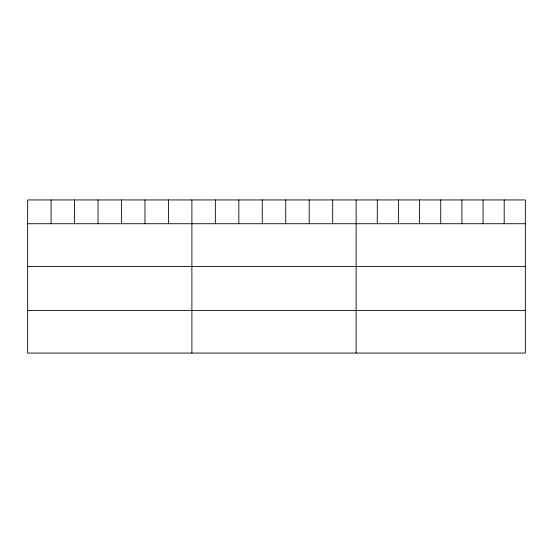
<?xml version="1.0" encoding="UTF-8"?>
<svg xmlns="http://www.w3.org/2000/svg" width="553" height="553" viewBox="0 0 553 553"><rect width="100%" height="100%" fill="white"/><g stroke="black" fill="none" stroke-linecap="round" stroke-linejoin="round"><path stroke-width="0.83" d="M525.35 223.723L525.35 353.063L27.65 353.063L27.65 199.937L525.35 199.937L525.35 223.723L27.65 223.723M27.65 266.408L525.35 266.408M27.65 310.385L525.35 310.385M504.198 199.937L504.198 223.723M483.046 199.937L483.046 223.723M461.893 199.937L461.893 223.723M440.741 199.937L440.741 223.723M419.589 199.937L419.589 223.723M398.437 199.937L398.437 223.723M377.284 199.937L377.284 223.723M356.132 199.937L356.132 353.063M332.671 199.937L332.671 223.723M309.203 199.937L309.203 223.723M285.742 199.937L285.742 223.723M262.281 199.937L262.281 223.723M238.82 199.937L238.82 223.723M215.352 199.937L215.352 223.723M191.891 199.937L191.891 353.063M168.43 199.937L168.43 223.723M144.962 199.937L144.962 223.723M121.501 199.937L121.501 223.723M98.04 199.937L98.04 223.723M74.579 199.937L74.579 223.723M51.111 199.937L51.111 223.723"/></g></svg>
